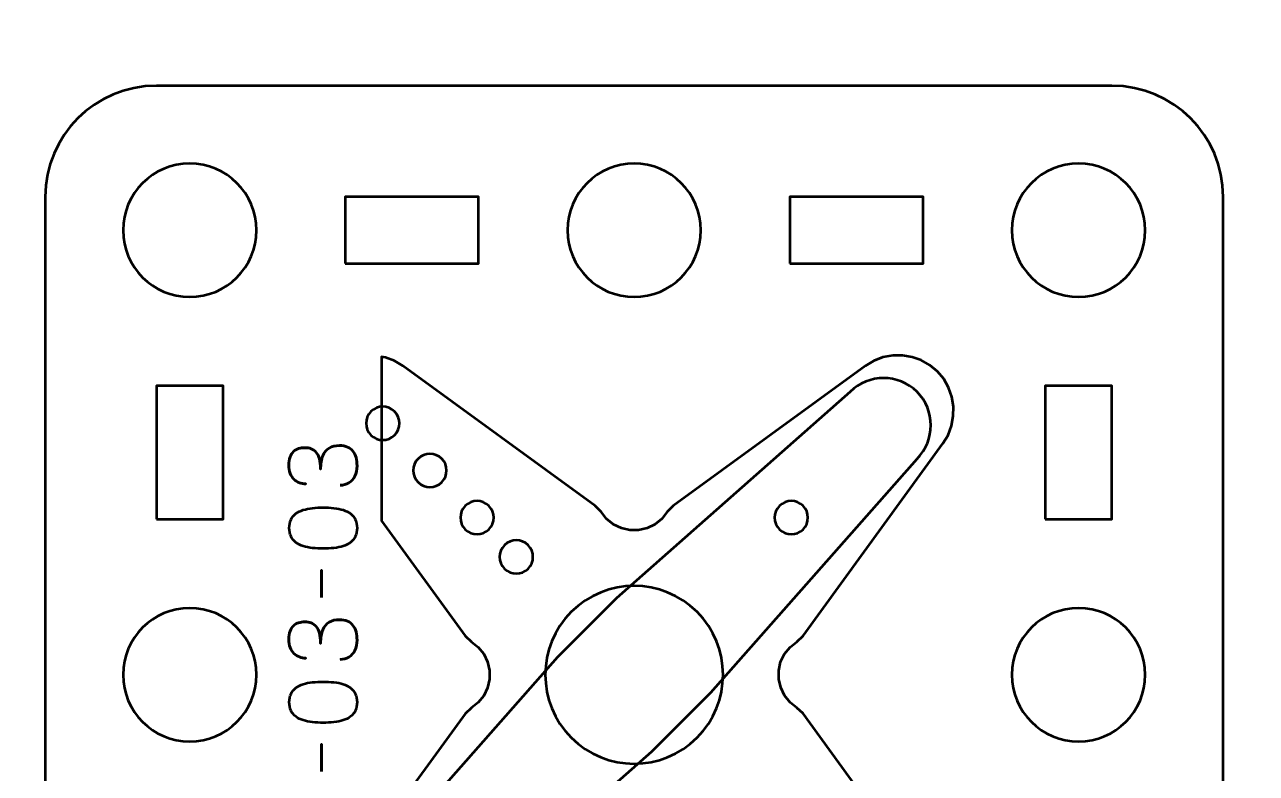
# Model space of a CAD drawing. Header units: centimetres. Extents: x -21 to 0, y -29.7 to 0.
# Drawn here: x -17.24 to -11.7, y -9.29 to -5.93 of the extents above; entities that cross this region are included whole.
import ezdxf

# ---------------------------------------------------------------- set-up
doc = ezdxf.new("R2010")
doc.units = ezdxf.units.CM
doc.header["$MEASUREMENT"] = 0
doc.layers.add('Layer 1', color=7, linetype='Continuous')

msp = doc.modelspace()

# ---------------------------------------------------------------- linework, layer by layer
at = {"layer": 'Layer 1', "color": 22, "lineweight": 53}
msp.add_open_spline([(-21.00001, -29.19995), (-21.00001, -29.19995), (-21.00001, -0.49992), (-21.00001, -0.49992), (-21.00001, -0.49992), (-21.00001, -0.22295), (-20.77692, 0.00004), (-20.49992, 0.00004), (-20.49992, 0.00004), (-20.49992, 0.00004), (-0.50006, 0.00004), (-0.50006, 0.00004), (-0.50006, 0.00004), (-0.22292, 0.00004), (0.00004, -0.22295), (0.00004, -0.49992), (0.00004, -0.49992), (0.00004, -0.49992), (0.00004, -29.19995), (0.00004, -29.19995), (0.00004, -29.19995), (0.00004, -29.47695), (-0.22292, -29.70004), (-0.50006, -29.70004), (-0.50006, -29.70004), (-0.50006, -29.70004), (-20.49992, -29.70004), (-20.49992, -29.70004), (-20.49992, -29.70004), (-20.77692, -29.70004), (-21.00001, -29.47695), (-21.00001, -29.19995)], degree=3, knots=[0, 0, 0, 0, 0.125, 0.125, 0.125, 0.125, 0.25, 0.25, 0.25, 0.25, 0.375, 0.375, 0.375, 0.375, 0.5, 0.5, 0.5, 0.5, 0.625, 0.625, 0.625, 0.625, 0.75, 0.75, 0.75, 0.75, 0.875, 0.875, 0.875, 0.875, 1, 1, 1, 1], dxfattribs=at)
at = {"layer": 'Layer 1', "color": 2, "lineweight": 53}
msp.add_open_spline([(-17.15001, -10.99994), (-17.15001, -10.99994), (-17.15001, -6.70007), (-17.15001, -6.70007), (-17.15001, -6.70007), (-17.15001, -6.42293), (-16.92692, -6.19997), (-16.64992, -6.19997), (-16.64992, -6.19997), (-16.64992, -6.19997), (-12.35005, -6.19997), (-12.35005, -6.19997), (-12.35005, -6.19997), (-12.07291, -6.19997), (-11.84995, -6.42293), (-11.84995, -6.70007), (-11.84995, -6.70007), (-11.84995, -6.70007), (-11.84995, -10.99994), (-11.84995, -10.99994), (-11.84995, -10.99994), (-11.84995, -11.27694), (-12.07291, -11.50003), (-12.35005, -11.50003), (-12.35005, -11.50003), (-12.35005, -11.50003), (-16.64992, -11.50003), (-16.64992, -11.50003), (-16.64992, -11.50003), (-16.92692, -11.50003), (-17.15001, -11.27694), (-17.15001, -10.99994)], degree=3, knots=[0, 0, 0, 0, 0.125, 0.125, 0.125, 0.125, 0.25, 0.25, 0.25, 0.25, 0.375, 0.375, 0.375, 0.375, 0.5, 0.5, 0.5, 0.5, 0.625, 0.625, 0.625, 0.625, 0.75, 0.75, 0.75, 0.75, 0.875, 0.875, 0.875, 0.875, 1, 1, 1, 1], dxfattribs=at)
at = {"layer": 'Layer 1', "lineweight": 53}
for points in [[(-16.49998, -6.55), (-16.33421, -6.55), (-16.19998, -6.68433), (-16.19998, -6.85), (-16.19998, -6.85), (-16.19998, -7.01563), (-16.33421, -7.15), (-16.49998, -7.15), (-16.49998, -7.15), (-16.66565, -7.15), (-16.79999, -7.01563), (-16.79999, -6.85), (-16.79999, -6.85), (-16.79999, -6.68433), (-16.66565, -6.55), (-16.49998, -6.55)], [(-14.49991, -6.55), (-14.33428, -6.55), (-14.19991, -6.68433), (-14.19991, -6.85), (-14.19991, -6.85), (-14.19991, -7.01563), (-14.33428, -7.15), (-14.49991, -7.15), (-14.49991, -7.15), (-14.66568, -7.15), (-14.79991, -7.01563), (-14.79991, -6.85), (-14.79991, -6.85), (-14.79991, -6.68433), (-14.66568, -6.55), (-14.49991, -6.55)], [(-12.49998, -6.55), (-12.33431, -6.55), (-12.19998, -6.68433), (-12.19998, -6.85), (-12.19998, -6.85), (-12.19998, -7.01563), (-12.33431, -7.15), (-12.49998, -7.15), (-12.49998, -7.15), (-12.66561, -7.15), (-12.79998, -7.01563), (-12.79998, -6.85), (-12.79998, -6.85), (-12.79998, -6.68433), (-12.66561, -6.55), (-12.49998, -6.55)], [(-15.79997, -7.00007), (-15.79997, -7.00007), (-15.79997, -6.70007), (-15.79997, -6.70007), (-15.79997, -6.70007), (-15.79997, -6.70007), (-15.19996, -6.70007), (-15.19996, -6.70007), (-15.19996, -6.70007), (-15.19996, -6.70007), (-15.19996, -7.00007), (-15.19996, -7.00007), (-15.19996, -7.00007), (-15.19996, -7.00007), (-15.79997, -7.00007), (-15.79997, -7.00007)], [(-13.8, -7.00007), (-13.8, -7.00007), (-13.8, -6.70007), (-13.8, -6.70007), (-13.8, -6.70007), (-13.8, -6.70007), (-13.2, -6.70007), (-13.2, -6.70007), (-13.2, -6.70007), (-13.2, -6.70007), (-13.2, -7.00007), (-13.2, -7.00007), (-13.2, -7.00007), (-13.2, -7.00007), (-13.8, -7.00007), (-13.8, -7.00007)], [(-16.64992, -8.15002), (-16.64992, -8.15002), (-16.64992, -7.55002), (-16.64992, -7.55002), (-16.64992, -7.55002), (-16.64992, -7.55002), (-16.34991, -7.55002), (-16.34991, -7.55002), (-16.34991, -7.55002), (-16.34991, -7.55002), (-16.34991, -8.15002), (-16.34991, -8.15002), (-16.34991, -8.15002), (-16.34991, -8.15002), (-16.64992, -8.15002), (-16.64992, -8.15002)], [(-12.65005, -8.15002), (-12.65005, -8.15002), (-12.65005, -7.55002), (-12.65005, -7.55002), (-12.65005, -7.55002), (-12.65005, -7.55002), (-12.35005, -7.55002), (-12.35005, -7.55002), (-12.35005, -7.55002), (-12.35005, -7.55002), (-12.35005, -8.15002), (-12.35005, -8.15002), (-12.35005, -8.15002), (-12.35005, -8.15002), (-12.65005, -8.15002), (-12.65005, -8.15002)], [(-16.49998, -8.54993), (-16.33421, -8.54993), (-16.19998, -8.6843), (-16.19998, -8.84993), (-16.19998, -8.84993), (-16.19998, -9.0157), (-16.33421, -9.14993), (-16.49998, -9.14993), (-16.49998, -9.14993), (-16.66565, -9.14993), (-16.79999, -9.0157), (-16.79999, -8.84993), (-16.79999, -8.84993), (-16.79999, -8.6843), (-16.66565, -8.54993), (-16.49998, -8.54993)], [(-12.49998, -8.54993), (-12.33431, -8.54993), (-12.19998, -8.6843), (-12.19998, -8.84993), (-12.19998, -8.84993), (-12.19998, -9.0157), (-12.33431, -9.14993), (-12.49998, -9.14993), (-12.49998, -9.14993), (-12.66561, -9.14993), (-12.79998, -9.0157), (-12.79998, -8.84993), (-12.79998, -8.84993), (-12.79998, -8.6843), (-12.66561, -8.54993), (-12.49998, -8.54993)]]:
    msp.add_open_spline(points, degree=3, knots=[0, 0, 0, 0, 0.25, 0.25, 0.25, 0.25, 0.5, 0.5, 0.5, 0.5, 0.75, 0.75, 0.75, 0.75, 1, 1, 1, 1], dxfattribs=at)
at = {"layer": 'Layer 1', "color": 30, "lineweight": 53}
for points, knots in [([(-15.63747, -9.54367), (-15.63747, -9.54367), (-15.26061, -9.02531), (-15.26061, -9.02531), (-15.26061, -9.02531), (-15.26061, -9.02531), (-15.2326, -8.99844), (-15.2326, -8.99844), (-15.2326, -8.99844), (-15.2326, -8.99844), (-15.20179, -8.97434), (-15.20179, -8.97434), (-15.20179, -8.97434), (-15.20179, -8.97434), (-15.17715, -8.9441), (-15.17715, -8.9441), (-15.17715, -8.9441), (-15.17715, -8.9441), (-15.15978, -8.90882), (-15.15978, -8.90882), (-15.15978, -8.90882), (-15.15978, -8.90882), (-15.15082, -8.8696), (-15.15082, -8.8696), (-15.15082, -8.8696), (-15.15082, -8.8696), (-15.15084, -8.83039), (-15.15084, -8.83039), (-15.15084, -8.83039), (-15.15084, -8.83039), (-15.15979, -8.79231), (-15.15979, -8.79231), (-15.15979, -8.79231), (-15.15979, -8.79231), (-15.1766, -8.75645), (-15.1766, -8.75645), (-15.1766, -8.75645), (-15.1766, -8.75645), (-15.2018, -8.72565), (-15.2018, -8.72565), (-15.2018, -8.72565), (-15.2018, -8.72565), (-15.2326, -8.70158), (-15.2326, -8.70158), (-15.2326, -8.70158), (-15.2326, -8.70158), (-15.26117, -8.67525), (-15.26117, -8.67525), (-15.26117, -8.67525), (-15.26117, -8.67525), (-15.63747, -8.15674), (-15.63747, -8.15674), (-15.63747, -8.15674), (-15.63747, -8.15674), (-15.63747, -7.41897), (-15.63747, -7.41897), (-15.63747, -7.41897), (-15.63747, -7.41897), (-15.61908, -7.42227), (-15.61908, -7.42227), (-15.61908, -7.42227), (-15.61908, -7.42227), (-15.5782, -7.43738), (-15.5782, -7.43738), (-15.5782, -7.43738), (-15.5782, -7.43738), (-15.54066, -7.46036), (-15.54066, -7.46036), (-15.54066, -7.46036), (-15.54066, -7.46036), (-14.67529, -8.08937), (-14.67529, -8.08937), (-14.67529, -8.08937), (-14.67529, -8.08937), (-14.64839, -8.11737), (-14.64839, -8.11737), (-14.64839, -8.11737), (-14.64839, -8.11737), (-14.62432, -8.14817), (-14.62432, -8.14817), (-14.62432, -8.14817), (-14.62432, -8.14817), (-14.59352, -8.17337), (-14.59352, -8.17337), (-14.59352, -8.17337), (-14.59352, -8.17337), (-14.55766, -8.19018), (-14.55766, -8.19018), (-14.55766, -8.19018), (-14.55766, -8.19018), (-14.51959, -8.19914), (-14.51959, -8.19914), (-14.51959, -8.19914), (-14.51959, -8.19914), (-14.48036, -8.19915), (-14.48036, -8.19915), (-14.48036, -8.19915), (-14.48036, -8.19915), (-14.44171, -8.19075), (-14.44171, -8.19075), (-14.44171, -8.19075), (-14.44171, -8.19075), (-14.40642, -8.17338), (-14.40642, -8.17338), (-14.40642, -8.17338), (-14.40642, -8.17338), (-14.37563, -8.14818), (-14.37563, -8.14818), (-14.37563, -8.14818), (-14.37563, -8.14818), (-14.35154, -8.11737), (-14.35154, -8.11737), (-14.35154, -8.11737), (-14.35154, -8.11737), (-14.32466, -8.08937), (-14.32466, -8.08937), (-14.32466, -8.08937), (-14.32466, -8.08937), (-13.45928, -7.46036), (-13.45928, -7.46036), (-13.45928, -7.46036), (-13.45928, -7.46036), (-13.42176, -7.4374), (-13.42176, -7.4374), (-13.42176, -7.4374), (-13.42176, -7.4374), (-13.38032, -7.4217), (-13.38032, -7.4217), (-13.38032, -7.4217), (-13.38032, -7.4217), (-13.33662, -7.41388), (-13.33662, -7.41388), (-13.33662, -7.41388), (-13.33662, -7.41388), (-13.29238, -7.41331), (-13.29238, -7.41331), (-13.29238, -7.41331), (-13.29238, -7.41331), (-13.24924, -7.42059), (-13.24924, -7.42059), (-13.24924, -7.42059), (-13.24924, -7.42059), (-13.20779, -7.43516), (-13.20779, -7.43516), (-13.20779, -7.43516), (-13.20779, -7.43516), (-13.16915, -7.457), (-13.16915, -7.457), (-13.16915, -7.457), (-13.16915, -7.457), (-13.13555, -7.485), (-13.13555, -7.485), (-13.13555, -7.485), (-13.13555, -7.485), (-13.10698, -7.51917), (-13.10698, -7.51917), (-13.10698, -7.51917), (-13.10698, -7.51917), (-13.08512, -7.55783), (-13.08512, -7.55783), (-13.08512, -7.55783), (-13.08512, -7.55783), (-13.07056, -7.59927), (-13.07056, -7.59927), (-13.07056, -7.59927), (-13.07056, -7.59927), (-13.06329, -7.64241), (-13.06329, -7.64241), (-13.06329, -7.64241), (-13.06329, -7.64241), (-13.06385, -7.68665), (-13.06385, -7.68665), (-13.06385, -7.68665), (-13.06385, -7.68665), (-13.07168, -7.73034), (-13.07168, -7.73034), (-13.07168, -7.73034), (-13.07168, -7.73034), (-13.08736, -7.77179), (-13.08736, -7.77179), (-13.08736, -7.77179), (-13.08736, -7.77179), (-13.11033, -7.80931), (-13.11033, -7.80931), (-13.11033, -7.80931), (-13.11033, -7.80931), (-13.73934, -8.67469), (-13.73934, -8.67469), (-13.73934, -8.67469), (-13.73934, -8.67469), (-13.76734, -8.70157), (-13.76734, -8.70157), (-13.76734, -8.70157), (-13.76734, -8.70157), (-13.79816, -8.72566), (-13.79816, -8.72566), (-13.79816, -8.72566), (-13.79816, -8.72566), (-13.82334, -8.75646), (-13.82334, -8.75646), (-13.82334, -8.75646), (-13.82334, -8.75646), (-13.84072, -8.79175), (-13.84072, -8.79175), (-13.84072, -8.79175), (-13.84072, -8.79175), (-13.84912, -8.8304), (-13.84912, -8.8304), (-13.84912, -8.8304), (-13.84912, -8.8304), (-13.84912, -8.86962), (-13.84912, -8.86962), (-13.84912, -8.86962), (-13.84912, -8.86962), (-13.84014, -8.90769), (-13.84014, -8.90769), (-13.84014, -8.90769), (-13.84014, -8.90769), (-13.82335, -8.94354), (-13.82335, -8.94354), (-13.82335, -8.94354), (-13.82335, -8.94354), (-13.79814, -8.97434), (-13.79814, -8.97434), (-13.79814, -8.97434), (-13.79814, -8.97434), (-13.76734, -8.99843), (-13.76734, -8.99843), (-13.76734, -8.99843), (-13.76734, -8.99843), (-13.7399, -9.02475), (-13.7399, -9.02475), (-13.7399, -9.02475), (-13.7399, -9.02475), (-13.11034, -9.89068), (-13.11034, -9.89068), (-13.11034, -9.89068), (-13.11034, -9.89068), (-13.08737, -9.92822), (-13.08737, -9.92822), (-13.08737, -9.92822), (-13.08737, -9.92822), (-13.07225, -9.96911), (-13.07225, -9.96911), (-13.07225, -9.96911), (-13.07225, -9.96911), (-13.06441, -10.01279), (-13.06441, -10.01279), (-13.06441, -10.01279), (-13.06441, -10.01279), (-13.06384, -10.05704), (-13.06384, -10.05704), (-13.06384, -10.05704), (-13.06384, -10.05704), (-13.07112, -10.10017), (-13.07112, -10.10017), (-13.07112, -10.10017), (-13.07112, -10.10017), (-13.0857, -10.14162), (-13.0857, -10.14162), (-13.0857, -10.14162), (-13.0857, -10.14162), (-13.10753, -10.18027), (-13.10753, -10.18027), (-13.10753, -10.18027), (-13.10753, -10.18027), (-13.13609, -10.21444), (-13.13609, -10.21444), (-13.13609, -10.21444), (-13.13609, -10.21444), (-13.16971, -10.24244), (-13.16971, -10.24244), (-13.16971, -10.24244), (-13.16971, -10.24244), (-13.20836, -10.26428), (-13.20836, -10.26428), (-13.20836, -10.26428), (-13.20836, -10.26428), (-13.2498, -10.27885), (-13.2498, -10.27885), (-13.2498, -10.27885), (-13.2498, -10.27885), (-13.29349, -10.28669), (-13.29349, -10.28669), (-13.29349, -10.28669), (-13.29349, -10.28669), (-13.33774, -10.28612), (-13.33774, -10.28612), (-13.33774, -10.28612), (-13.33774, -10.28612), (-13.38086, -10.27773), (-13.38086, -10.27773), (-13.38086, -10.27773), (-13.38086, -10.27773), (-13.42176, -10.2626), (-13.42176, -10.2626), (-13.42176, -10.2626), (-13.42176, -10.2626), (-13.45929, -10.23963), (-13.45929, -10.23963), (-13.45929, -10.23963), (-13.45929, -10.23963), (-14.32578, -9.61063), (-14.32578, -9.61063), (-14.32578, -9.61063), (-14.32578, -9.61063), (-14.35154, -9.58263), (-14.35154, -9.58263), (-14.35154, -9.58263), (-14.35154, -9.58263), (-14.37562, -9.55182), (-14.37562, -9.55182), (-14.37562, -9.55182), (-14.37562, -9.55182), (-14.40643, -9.52662), (-14.40643, -9.52662), (-14.40643, -9.52662), (-14.40643, -9.52662), (-14.44227, -9.50982), (-14.44227, -9.50982), (-14.44227, -9.50982), (-14.44227, -9.50982), (-14.48036, -9.50086), (-14.48036, -9.50086), (-14.48036, -9.50086), (-14.48036, -9.50086), (-14.51957, -9.50085), (-14.51957, -9.50085), (-14.51957, -9.50085), (-14.51957, -9.50085), (-14.55878, -9.50982), (-14.55878, -9.50982), (-14.55878, -9.50982), (-14.55878, -9.50982), (-14.59407, -9.52718), (-14.59407, -9.52718), (-14.59407, -9.52718), (-14.59407, -9.52718), (-14.62432, -9.55182), (-14.62432, -9.55182), (-14.62432, -9.55182), (-14.62432, -9.55182), (-14.6484, -9.58263), (-14.6484, -9.58263), (-14.6484, -9.58263), (-14.6484, -9.58263), (-14.67529, -9.61063), (-14.67529, -9.61063), (-14.67529, -9.61063), (-14.67529, -9.61063), (-15.54123, -10.24021), (-15.54123, -10.24021), (-15.54123, -10.24021), (-15.54123, -10.24021), (-15.57875, -10.26317), (-15.57875, -10.26317), (-15.57875, -10.26317), (-15.57875, -10.26317), (-15.6202, -10.27886), (-15.6202, -10.27886), (-15.6202, -10.27886), (-15.6202, -10.27886), (-15.63747, -10.28195), (-15.63747, -10.28195), (-15.63747, -10.28195), (-15.63747, -10.28195), (-15.63747, -9.54367), (-15.63747, -9.54367)], [0, 0, 0, 0, 0.0108696, 0.0108696, 0.0108696, 0.0108696, 0.0217391, 0.0217391, 0.0217391, 0.0217391, 0.0326087, 0.0326087, 0.0326087, 0.0326087, 0.0434783, 0.0434783, 0.0434783, 0.0434783, 0.0543478, 0.0543478, 0.0543478, 0.0543478, 0.0652174, 0.0652174, 0.0652174, 0.0652174, 0.076087, 0.076087, 0.076087, 0.076087, 0.0869565, 0.0869565, 0.0869565, 0.0869565, 0.0978261, 0.0978261, 0.0978261, 0.0978261, 0.1086957, 0.1086957, 0.1086957, 0.1086957, 0.1195652, 0.1195652, 0.1195652, 0.1195652, 0.1304348, 0.1304348, 0.1304348, 0.1304348, 0.1413043, 0.1413043, 0.1413043, 0.1413043, 0.1521739, 0.1521739, 0.1521739, 0.1521739, 0.1630435, 0.1630435, 0.1630435, 0.1630435, 0.173913, 0.173913, 0.173913, 0.173913, 0.1847826, 0.1847826, 0.1847826, 0.1847826, 0.1956522, 0.1956522, 0.1956522, 0.1956522, 0.2065217, 0.2065217, 0.2065217, 0.2065217, 0.2173913, 0.2173913, 0.2173913, 0.2173913, 0.2282609, 0.2282609, 0.2282609, 0.2282609, 0.2391304, 0.2391304, 0.2391304, 0.2391304, 0.25, 0.25, 0.25, 0.25, 0.2608696, 0.2608696, 0.2608696, 0.2608696, 0.2717391, 0.2717391, 0.2717391, 0.2717391, 0.2826087, 0.2826087, 0.2826087, 0.2826087, 0.2934783, 0.2934783, 0.2934783, 0.2934783, 0.3043478, 0.3043478, 0.3043478, 0.3043478, 0.3152174, 0.3152174, 0.3152174, 0.3152174, 0.326087, 0.326087, 0.326087, 0.326087, 0.3369565, 0.3369565, 0.3369565, 0.3369565, 0.3478261, 0.3478261, 0.3478261, 0.3478261, 0.3586957, 0.3586957, 0.3586957, 0.3586957, 0.3695652, 0.3695652, 0.3695652, 0.3695652, 0.3804348, 0.3804348, 0.3804348, 0.3804348, 0.3913043, 0.3913043, 0.3913043, 0.3913043, 0.4021739, 0.4021739, 0.4021739, 0.4021739, 0.4130435, 0.4130435, 0.4130435, 0.4130435, 0.423913, 0.423913, 0.423913, 0.423913, 0.4347826, 0.4347826, 0.4347826, 0.4347826, 0.4456522, 0.4456522, 0.4456522, 0.4456522, 0.4565217, 0.4565217, 0.4565217, 0.4565217, 0.4673913, 0.4673913, 0.4673913, 0.4673913, 0.4782609, 0.4782609, 0.4782609, 0.4782609, 0.4891304, 0.4891304, 0.4891304, 0.4891304, 0.5, 0.5, 0.5, 0.5, 0.5108696, 0.5108696, 0.5108696, 0.5108696, 0.5217391, 0.5217391, 0.5217391, 0.5217391, 0.5326087, 0.5326087, 0.5326087, 0.5326087, 0.5434783, 0.5434783, 0.5434783, 0.5434783, 0.5543478, 0.5543478, 0.5543478, 0.5543478, 0.5652174, 0.5652174, 0.5652174, 0.5652174, 0.576087, 0.576087, 0.576087, 0.576087, 0.5869565, 0.5869565, 0.5869565, 0.5869565, 0.5978261, 0.5978261, 0.5978261, 0.5978261, 0.6086957, 0.6086957, 0.6086957, 0.6086957, 0.6195652, 0.6195652, 0.6195652, 0.6195652, 0.6304348, 0.6304348, 0.6304348, 0.6304348, 0.6413043, 0.6413043, 0.6413043, 0.6413043, 0.6521739, 0.6521739, 0.6521739, 0.6521739, 0.6630435, 0.6630435, 0.6630435, 0.6630435, 0.673913, 0.673913, 0.673913, 0.673913, 0.6847826, 0.6847826, 0.6847826, 0.6847826, 0.6956522, 0.6956522, 0.6956522, 0.6956522, 0.7065217, 0.7065217, 0.7065217, 0.7065217, 0.7173913, 0.7173913, 0.7173913, 0.7173913, 0.7282609, 0.7282609, 0.7282609, 0.7282609, 0.7391304, 0.7391304, 0.7391304, 0.7391304, 0.75, 0.75, 0.75, 0.75, 0.7608696, 0.7608696, 0.7608696, 0.7608696, 0.7717391, 0.7717391, 0.7717391, 0.7717391, 0.7826087, 0.7826087, 0.7826087, 0.7826087, 0.7934783, 0.7934783, 0.7934783, 0.7934783, 0.8043478, 0.8043478, 0.8043478, 0.8043478, 0.8152174, 0.8152174, 0.8152174, 0.8152174, 0.826087, 0.826087, 0.826087, 0.826087, 0.8369565, 0.8369565, 0.8369565, 0.8369565, 0.8478261, 0.8478261, 0.8478261, 0.8478261, 0.8586957, 0.8586957, 0.8586957, 0.8586957, 0.8695652, 0.8695652, 0.8695652, 0.8695652, 0.8804348, 0.8804348, 0.8804348, 0.8804348, 0.8913043, 0.8913043, 0.8913043, 0.8913043, 0.9021739, 0.9021739, 0.9021739, 0.9021739, 0.9130435, 0.9130435, 0.9130435, 0.9130435, 0.923913, 0.923913, 0.923913, 0.923913, 0.9347826, 0.9347826, 0.9347826, 0.9347826, 0.9456522, 0.9456522, 0.9456522, 0.9456522, 0.9565217, 0.9565217, 0.9565217, 0.9565217, 0.9673913, 0.9673913, 0.9673913, 0.9673913, 0.9782609, 0.9782609, 0.9782609, 0.9782609, 0.9891304, 0.9891304, 0.9891304, 0.9891304, 1, 1, 1, 1]), ([(-14.15527, -8.92955), (-14.15527, -8.92955), (-14.42043, -9.19471), (-14.42043, -9.19471), (-14.42043, -9.19471), (-14.42043, -9.19471), (-15.47225, -10.12279), (-15.47225, -10.12279), (-15.47225, -10.12279), (-15.51742, -10.16796), (-15.57816, -10.18847), (-15.63747, -10.18433), (-15.63747, -10.18433), (-15.63747, -10.18433), (-15.63747, -9.66893), (-15.63747, -9.66893), (-15.63747, -9.66893), (-15.63747, -9.66893), (-14.84469, -8.77045), (-14.84469, -8.77045), (-14.84469, -8.77045), (-14.84469, -8.77045), (-14.57953, -8.50529), (-14.57953, -8.50529), (-14.57953, -8.50529), (-14.57953, -8.50529), (-13.52771, -7.57721), (-13.52771, -7.57721), (-13.52771, -7.57721), (-13.44495, -7.49445), (-13.30995, -7.49445), (-13.22719, -7.57721), (-13.22719, -7.57721), (-13.14443, -7.65997), (-13.14443, -7.79497), (-13.22719, -7.87773), (-13.22719, -7.87773), (-13.22719, -7.87773), (-14.15527, -8.92955), (-14.15527, -8.92955)], [0, 0, 0, 0, 0.1, 0.1, 0.1, 0.1, 0.2, 0.2, 0.2, 0.2, 0.3, 0.3, 0.3, 0.3, 0.4, 0.4, 0.4, 0.4, 0.5, 0.5, 0.5, 0.5, 0.6, 0.6, 0.6, 0.6, 0.7, 0.7, 0.7, 0.7, 0.8, 0.8, 0.8, 0.8, 0.9, 0.9, 0.9, 0.9, 1, 1, 1, 1]), ([(-15.82378, -7.99724), (-15.80854, -7.99717), (-15.79528, -7.99364), (-15.78378, -7.98666), (-15.78378, -7.98666), (-15.77235, -7.97967), (-15.76339, -7.96972), (-15.75697, -7.95674), (-15.75697, -7.95674), (-15.75055, -7.94376), (-15.7473, -7.92817), (-15.74716, -7.91003), (-15.74716, -7.91003), (-15.74716, -7.89642), (-15.74857, -7.88407), (-15.75153, -7.87285), (-15.75153, -7.87285), (-15.7545, -7.8617), (-15.75908, -7.85211), (-15.76536, -7.84399), (-15.76536, -7.84399), (-15.77164, -7.83588), (-15.77976, -7.82967), (-15.78963, -7.82523), (-15.78963, -7.82523), (-15.79958, -7.82085), (-15.81151, -7.81867), (-15.82548, -7.8186), (-15.82548, -7.8186), (-15.8441, -7.81852), (-15.85984, -7.82233), (-15.87261, -7.82988), (-15.87261, -7.82988), (-15.88538, -7.83743), (-15.89497, -7.84915), (-15.90153, -7.86488), (-15.90153, -7.86488), (-15.9081, -7.88061), (-15.91141, -7.90079), (-15.91141, -7.92527), (-15.91141, -7.92527), (-15.91134, -7.907), (-15.91303, -7.89169), (-15.91649, -7.8792), (-15.91649, -7.8792), (-15.91995, -7.86678), (-15.92482, -7.85684), (-15.93117, -7.84936), (-15.93117, -7.84936), (-15.93745, -7.84188), (-15.94493, -7.83645), (-15.95353, -7.8332), (-15.95353, -7.8332), (-15.96207, -7.82988), (-15.97145, -7.82826), (-15.98168, -7.82833), (-15.98168, -7.82833), (-15.99192, -7.82826), (-16.00137, -7.82967), (-16.01012, -7.83249), (-16.01012, -7.83249), (-16.01887, -7.83525), (-16.02656, -7.83976), (-16.03312, -7.8459), (-16.03312, -7.8459), (-16.03968, -7.85204), (-16.04483, -7.86015), (-16.0485, -7.8701), (-16.0485, -7.8701), (-16.05217, -7.88012), (-16.054, -7.89233), (-16.05407, -7.90665), (-16.05407, -7.90665), (-16.054, -7.9209), (-16.05189, -7.93339), (-16.04779, -7.94397), (-16.04779, -7.94397), (-16.0437, -7.95463), (-16.03813, -7.96337), (-16.031, -7.97043), (-16.031, -7.97043), (-16.02388, -7.97741), (-16.01576, -7.98264), (-16.00659, -7.98609), (-16.00659, -7.98609), (-15.99742, -7.98962), (-15.98768, -7.99131), (-15.97745, -7.99131), (-15.97745, -7.99131), (-15.98768, -7.99131), (-15.99742, -7.98962), (-16.00659, -7.98609), (-16.00659, -7.98609), (-16.01576, -7.98264), (-16.02388, -7.97741), (-16.031, -7.97043), (-16.031, -7.97043), (-16.03813, -7.96337), (-16.0437, -7.95463), (-16.04779, -7.94397), (-16.04779, -7.94397), (-16.05189, -7.93339), (-16.054, -7.9209), (-16.05407, -7.90665), (-16.05407, -7.90665), (-16.054, -7.89233), (-16.05217, -7.88012), (-16.0485, -7.8701), (-16.0485, -7.8701), (-16.04483, -7.86015), (-16.03968, -7.85204), (-16.03312, -7.8459), (-16.03312, -7.8459), (-16.02656, -7.83976), (-16.01887, -7.83525), (-16.01012, -7.83249), (-16.01012, -7.83249), (-16.00137, -7.82967), (-15.99192, -7.82826), (-15.98168, -7.82833), (-15.98168, -7.82833), (-15.97145, -7.82826), (-15.96207, -7.82988), (-15.95353, -7.8332), (-15.95353, -7.8332), (-15.94493, -7.83645), (-15.93745, -7.84188), (-15.93117, -7.84936), (-15.93117, -7.84936), (-15.92482, -7.85684), (-15.91995, -7.86678), (-15.91649, -7.8792), (-15.91649, -7.8792), (-15.91303, -7.89169), (-15.91134, -7.907), (-15.91141, -7.92527), (-15.91141, -7.92527), (-15.91141, -7.90079), (-15.9081, -7.88061), (-15.90153, -7.86488), (-15.90153, -7.86488), (-15.89497, -7.84915), (-15.88538, -7.83743), (-15.87261, -7.82988), (-15.87261, -7.82988), (-15.85984, -7.82233), (-15.8441, -7.81852), (-15.82548, -7.8186), (-15.82548, -7.8186), (-15.81151, -7.81867), (-15.79958, -7.82085), (-15.78963, -7.82523), (-15.78963, -7.82523), (-15.77976, -7.82967), (-15.77164, -7.83588), (-15.76536, -7.84399), (-15.76536, -7.84399), (-15.75908, -7.85211), (-15.7545, -7.8617), (-15.75153, -7.87285), (-15.75153, -7.87285), (-15.74857, -7.88407), (-15.74716, -7.89642), (-15.74716, -7.91003), (-15.74716, -7.91003), (-15.7473, -7.92817), (-15.75055, -7.94376), (-15.75697, -7.95674), (-15.75697, -7.95674), (-15.76339, -7.96972), (-15.77235, -7.97967), (-15.78378, -7.98666), (-15.78378, -7.98666), (-15.79528, -7.99364), (-15.80854, -7.99717), (-15.82378, -7.99724)], [0, 0, 0, 0, 0.0227273, 0.0227273, 0.0227273, 0.0227273, 0.0454545, 0.0454545, 0.0454545, 0.0454545, 0.0681818, 0.0681818, 0.0681818, 0.0681818, 0.0909091, 0.0909091, 0.0909091, 0.0909091, 0.1136364, 0.1136364, 0.1136364, 0.1136364, 0.1363636, 0.1363636, 0.1363636, 0.1363636, 0.1590909, 0.1590909, 0.1590909, 0.1590909, 0.1818182, 0.1818182, 0.1818182, 0.1818182, 0.2045455, 0.2045455, 0.2045455, 0.2045455, 0.2272727, 0.2272727, 0.2272727, 0.2272727, 0.25, 0.25, 0.25, 0.25, 0.2727273, 0.2727273, 0.2727273, 0.2727273, 0.2954545, 0.2954545, 0.2954545, 0.2954545, 0.3181818, 0.3181818, 0.3181818, 0.3181818, 0.3409091, 0.3409091, 0.3409091, 0.3409091, 0.3636364, 0.3636364, 0.3636364, 0.3636364, 0.3863636, 0.3863636, 0.3863636, 0.3863636, 0.4090909, 0.4090909, 0.4090909, 0.4090909, 0.4318182, 0.4318182, 0.4318182, 0.4318182, 0.4545455, 0.4545455, 0.4545455, 0.4545455, 0.4772727, 0.4772727, 0.4772727, 0.4772727, 0.5, 0.5, 0.5, 0.5, 0.5227273, 0.5227273, 0.5227273, 0.5227273, 0.5454545, 0.5454545, 0.5454545, 0.5454545, 0.5681818, 0.5681818, 0.5681818, 0.5681818, 0.5909091, 0.5909091, 0.5909091, 0.5909091, 0.6136364, 0.6136364, 0.6136364, 0.6136364, 0.6363636, 0.6363636, 0.6363636, 0.6363636, 0.6590909, 0.6590909, 0.6590909, 0.6590909, 0.6818182, 0.6818182, 0.6818182, 0.6818182, 0.7045455, 0.7045455, 0.7045455, 0.7045455, 0.7272727, 0.7272727, 0.7272727, 0.7272727, 0.75, 0.75, 0.75, 0.75, 0.7727273, 0.7727273, 0.7727273, 0.7727273, 0.7954545, 0.7954545, 0.7954545, 0.7954545, 0.8181818, 0.8181818, 0.8181818, 0.8181818, 0.8409091, 0.8409091, 0.8409091, 0.8409091, 0.8636364, 0.8636364, 0.8636364, 0.8636364, 0.8863636, 0.8863636, 0.8863636, 0.8863636, 0.9090909, 0.9090909, 0.9090909, 0.9090909, 0.9318182, 0.9318182, 0.9318182, 0.9318182, 0.9545455, 0.9545455, 0.9545455, 0.9545455, 0.9772727, 0.9772727, 0.9772727, 0.9772727, 1, 1, 1, 1]), ([(-15.74716, -8.18985), (-15.74723, -8.17504), (-15.74984, -8.16227), (-15.75492, -8.15161), (-15.75492, -8.15161), (-15.76, -8.14103), (-15.76727, -8.13221), (-15.77651, -8.12516), (-15.77651, -8.12516), (-15.78582, -8.11817), (-15.79683, -8.11267), (-15.80953, -8.10858), (-15.80953, -8.10858), (-15.82223, -8.10455), (-15.83613, -8.10166), (-15.85137, -8.10004), (-15.85137, -8.10004), (-15.86661, -8.09834), (-15.88263, -8.0975), (-15.89956, -8.09757), (-15.89956, -8.09757), (-15.91642, -8.0975), (-15.93244, -8.09834), (-15.94761, -8.10004), (-15.94761, -8.10004), (-15.96278, -8.10166), (-15.97675, -8.10455), (-15.98945, -8.10858), (-15.98945, -8.10858), (-16.00208, -8.11267), (-16.01308, -8.11817), (-16.02247, -8.12516), (-16.02247, -8.12516), (-16.03178, -8.13221), (-16.03905, -8.14103), (-16.04413, -8.15161), (-16.04413, -8.15161), (-16.04928, -8.16227), (-16.05189, -8.17504), (-16.05196, -8.18985), (-16.05196, -8.18985), (-16.05189, -8.20467), (-16.04928, -8.21744), (-16.04413, -8.2281), (-16.04413, -8.2281), (-16.03905, -8.23868), (-16.03178, -8.2475), (-16.02247, -8.25455), (-16.02247, -8.25455), (-16.01308, -8.26154), (-16.00208, -8.26704), (-15.98945, -8.27113), (-15.98945, -8.27113), (-15.97675, -8.27516), (-15.96278, -8.27805), (-15.94761, -8.27967), (-15.94761, -8.27967), (-15.93244, -8.28136), (-15.91642, -8.28221), (-15.89956, -8.28214), (-15.89956, -8.28214), (-15.88263, -8.28221), (-15.86661, -8.28136), (-15.85137, -8.27967), (-15.85137, -8.27967), (-15.83613, -8.27805), (-15.82223, -8.27516), (-15.80953, -8.27113), (-15.80953, -8.27113), (-15.79683, -8.26704), (-15.78582, -8.26154), (-15.77651, -8.25455), (-15.77651, -8.25455), (-15.76727, -8.2475), (-15.76, -8.23868), (-15.75492, -8.2281), (-15.75492, -8.2281), (-15.74984, -8.21744), (-15.74723, -8.20467), (-15.74716, -8.18985)], [0, 0, 0, 0, 0.05, 0.05, 0.05, 0.05, 0.1, 0.1, 0.1, 0.1, 0.15, 0.15, 0.15, 0.15, 0.2, 0.2, 0.2, 0.2, 0.25, 0.25, 0.25, 0.25, 0.3, 0.3, 0.3, 0.3, 0.35, 0.35, 0.35, 0.35, 0.4, 0.4, 0.4, 0.4, 0.45, 0.45, 0.45, 0.45, 0.5, 0.5, 0.5, 0.5, 0.55, 0.55, 0.55, 0.55, 0.6, 0.6, 0.6, 0.6, 0.65, 0.65, 0.65, 0.65, 0.7, 0.7, 0.7, 0.7, 0.75, 0.75, 0.75, 0.75, 0.8, 0.8, 0.8, 0.8, 0.85, 0.85, 0.85, 0.85, 0.9, 0.9, 0.9, 0.9, 0.95, 0.95, 0.95, 0.95, 1, 1, 1, 1]), ([(-15.74716, -8.18985), (-15.74723, -8.17504), (-15.74984, -8.16227), (-15.75492, -8.15161), (-15.75492, -8.15161), (-15.76, -8.14103), (-15.76727, -8.13221), (-15.77651, -8.12516), (-15.77651, -8.12516), (-15.78582, -8.11817), (-15.79683, -8.11267), (-15.80953, -8.10858), (-15.80953, -8.10858), (-15.82223, -8.10455), (-15.83613, -8.10166), (-15.85137, -8.10004), (-15.85137, -8.10004), (-15.86661, -8.09834), (-15.88263, -8.0975), (-15.89956, -8.09757), (-15.89956, -8.09757), (-15.91642, -8.0975), (-15.93244, -8.09834), (-15.94761, -8.10004), (-15.94761, -8.10004), (-15.96278, -8.10166), (-15.97675, -8.10455), (-15.98945, -8.10858), (-15.98945, -8.10858), (-16.00208, -8.11267), (-16.01308, -8.11817), (-16.02247, -8.12516), (-16.02247, -8.12516), (-16.03178, -8.13221), (-16.03905, -8.14103), (-16.04413, -8.15161), (-16.04413, -8.15161), (-16.04928, -8.16227), (-16.05189, -8.17504), (-16.05196, -8.18985), (-16.05196, -8.18985), (-16.05189, -8.20467), (-16.04928, -8.21744), (-16.04413, -8.2281), (-16.04413, -8.2281), (-16.03905, -8.23868), (-16.03178, -8.2475), (-16.02247, -8.25455), (-16.02247, -8.25455), (-16.01308, -8.26154), (-16.00208, -8.26704), (-15.98945, -8.27113), (-15.98945, -8.27113), (-15.97675, -8.27516), (-15.96278, -8.27805), (-15.94761, -8.27967), (-15.94761, -8.27967), (-15.93244, -8.28136), (-15.91642, -8.28221), (-15.89956, -8.28214), (-15.89956, -8.28214), (-15.88263, -8.28221), (-15.86661, -8.28136), (-15.85137, -8.27967), (-15.85137, -8.27967), (-15.83613, -8.27805), (-15.82223, -8.27516), (-15.80953, -8.27113), (-15.80953, -8.27113), (-15.79683, -8.26704), (-15.78582, -8.26154), (-15.77651, -8.25455), (-15.77651, -8.25455), (-15.76727, -8.2475), (-15.76, -8.23868), (-15.75492, -8.2281), (-15.75492, -8.2281), (-15.74984, -8.21744), (-15.74723, -8.20467), (-15.74716, -8.18985)], [0, 0, 0, 0, 0.05, 0.05, 0.05, 0.05, 0.1, 0.1, 0.1, 0.1, 0.15, 0.15, 0.15, 0.15, 0.2, 0.2, 0.2, 0.2, 0.25, 0.25, 0.25, 0.25, 0.3, 0.3, 0.3, 0.3, 0.35, 0.35, 0.35, 0.35, 0.4, 0.4, 0.4, 0.4, 0.45, 0.45, 0.45, 0.45, 0.5, 0.5, 0.5, 0.5, 0.55, 0.55, 0.55, 0.55, 0.6, 0.6, 0.6, 0.6, 0.65, 0.65, 0.65, 0.65, 0.7, 0.7, 0.7, 0.7, 0.75, 0.75, 0.75, 0.75, 0.8, 0.8, 0.8, 0.8, 0.85, 0.85, 0.85, 0.85, 0.9, 0.9, 0.9, 0.9, 0.95, 0.95, 0.95, 0.95, 1, 1, 1, 1]), ([(-15.90676, -8.50227), (-15.90676, -8.50227), (-15.90676, -8.37908), (-15.90676, -8.37908), (-15.90676, -8.37908), (-15.90676, -8.37908), (-15.90676, -8.50227), (-15.90676, -8.50227)], [0, 0, 0, 0, 0.5, 0.5, 0.5, 0.5, 1, 1, 1, 1]), ([(-15.82378, -8.78082), (-15.80854, -8.78075), (-15.79528, -8.77722), (-15.78378, -8.77024), (-15.78378, -8.77024), (-15.77235, -8.76325), (-15.76339, -8.7533), (-15.75697, -8.74032), (-15.75697, -8.74032), (-15.75055, -8.72734), (-15.7473, -8.71175), (-15.74716, -8.69361), (-15.74716, -8.69361), (-15.74716, -8.68), (-15.74857, -8.66765), (-15.75153, -8.65643), (-15.75153, -8.65643), (-15.7545, -8.64528), (-15.75908, -8.63569), (-15.76536, -8.62757), (-15.76536, -8.62757), (-15.77164, -8.61946), (-15.77976, -8.61325), (-15.78963, -8.60881), (-15.78963, -8.60881), (-15.79958, -8.60443), (-15.81151, -8.60225), (-15.82548, -8.60218), (-15.82548, -8.60218), (-15.8441, -8.6021), (-15.85984, -8.60591), (-15.87261, -8.61346), (-15.87261, -8.61346), (-15.88538, -8.62101), (-15.89497, -8.63273), (-15.90153, -8.64846), (-15.90153, -8.64846), (-15.9081, -8.66419), (-15.91141, -8.68437), (-15.91141, -8.70885), (-15.91141, -8.70885), (-15.91134, -8.69058), (-15.91303, -8.67527), (-15.91649, -8.66278), (-15.91649, -8.66278), (-15.91995, -8.65036), (-15.92482, -8.64042), (-15.93117, -8.63294), (-15.93117, -8.63294), (-15.93745, -8.62546), (-15.94493, -8.62003), (-15.95353, -8.61678), (-15.95353, -8.61678), (-15.96207, -8.61346), (-15.97145, -8.61184), (-15.98168, -8.61191), (-15.98168, -8.61191), (-15.99192, -8.61184), (-16.00137, -8.61325), (-16.01012, -8.61607), (-16.01012, -8.61607), (-16.01887, -8.61883), (-16.02656, -8.62334), (-16.03312, -8.62948), (-16.03312, -8.62948), (-16.03968, -8.63562), (-16.04483, -8.64373), (-16.0485, -8.65368), (-16.0485, -8.65368), (-16.05217, -8.6637), (-16.054, -8.67591), (-16.05407, -8.69023), (-16.05407, -8.69023), (-16.054, -8.70448), (-16.05189, -8.71697), (-16.04779, -8.72755), (-16.04779, -8.72755), (-16.0437, -8.73821), (-16.03813, -8.74695), (-16.031, -8.75401), (-16.031, -8.75401), (-16.02388, -8.76099), (-16.01576, -8.76622), (-16.00659, -8.76967), (-16.00659, -8.76967), (-15.99742, -8.7732), (-15.98768, -8.77489), (-15.97745, -8.77489), (-15.97745, -8.77489), (-15.98768, -8.77489), (-15.99742, -8.7732), (-16.00659, -8.76967), (-16.00659, -8.76967), (-16.01576, -8.76622), (-16.02388, -8.76099), (-16.031, -8.75401), (-16.031, -8.75401), (-16.03813, -8.74695), (-16.0437, -8.73821), (-16.04779, -8.72755), (-16.04779, -8.72755), (-16.05189, -8.71697), (-16.054, -8.70448), (-16.05407, -8.69023), (-16.05407, -8.69023), (-16.054, -8.67591), (-16.05217, -8.6637), (-16.0485, -8.65368), (-16.0485, -8.65368), (-16.04483, -8.64373), (-16.03968, -8.63562), (-16.03312, -8.62948), (-16.03312, -8.62948), (-16.02656, -8.62334), (-16.01887, -8.61883), (-16.01012, -8.61607), (-16.01012, -8.61607), (-16.00137, -8.61325), (-15.99192, -8.61184), (-15.98168, -8.61191), (-15.98168, -8.61191), (-15.97145, -8.61184), (-15.96207, -8.61346), (-15.95353, -8.61678), (-15.95353, -8.61678), (-15.94493, -8.62003), (-15.93745, -8.62546), (-15.93117, -8.63294), (-15.93117, -8.63294), (-15.92482, -8.64042), (-15.91995, -8.65036), (-15.91649, -8.66278), (-15.91649, -8.66278), (-15.91303, -8.67527), (-15.91134, -8.69058), (-15.91141, -8.70885), (-15.91141, -8.70885), (-15.91141, -8.68437), (-15.9081, -8.66419), (-15.90153, -8.64846), (-15.90153, -8.64846), (-15.89497, -8.63273), (-15.88538, -8.62101), (-15.87261, -8.61346), (-15.87261, -8.61346), (-15.85984, -8.60591), (-15.8441, -8.6021), (-15.82548, -8.60218), (-15.82548, -8.60218), (-15.81151, -8.60225), (-15.79958, -8.60443), (-15.78963, -8.60881), (-15.78963, -8.60881), (-15.77976, -8.61325), (-15.77164, -8.61946), (-15.76536, -8.62757), (-15.76536, -8.62757), (-15.75908, -8.63569), (-15.7545, -8.64528), (-15.75153, -8.65643), (-15.75153, -8.65643), (-15.74857, -8.66765), (-15.74716, -8.68), (-15.74716, -8.69361), (-15.74716, -8.69361), (-15.7473, -8.71175), (-15.75055, -8.72734), (-15.75697, -8.74032), (-15.75697, -8.74032), (-15.76339, -8.7533), (-15.77235, -8.76325), (-15.78378, -8.77024), (-15.78378, -8.77024), (-15.79528, -8.77722), (-15.80854, -8.78075), (-15.82378, -8.78082)], [0, 0, 0, 0, 0.0227273, 0.0227273, 0.0227273, 0.0227273, 0.0454545, 0.0454545, 0.0454545, 0.0454545, 0.0681818, 0.0681818, 0.0681818, 0.0681818, 0.0909091, 0.0909091, 0.0909091, 0.0909091, 0.1136364, 0.1136364, 0.1136364, 0.1136364, 0.1363636, 0.1363636, 0.1363636, 0.1363636, 0.1590909, 0.1590909, 0.1590909, 0.1590909, 0.1818182, 0.1818182, 0.1818182, 0.1818182, 0.2045455, 0.2045455, 0.2045455, 0.2045455, 0.2272727, 0.2272727, 0.2272727, 0.2272727, 0.25, 0.25, 0.25, 0.25, 0.2727273, 0.2727273, 0.2727273, 0.2727273, 0.2954545, 0.2954545, 0.2954545, 0.2954545, 0.3181818, 0.3181818, 0.3181818, 0.3181818, 0.3409091, 0.3409091, 0.3409091, 0.3409091, 0.3636364, 0.3636364, 0.3636364, 0.3636364, 0.3863636, 0.3863636, 0.3863636, 0.3863636, 0.4090909, 0.4090909, 0.4090909, 0.4090909, 0.4318182, 0.4318182, 0.4318182, 0.4318182, 0.4545455, 0.4545455, 0.4545455, 0.4545455, 0.4772727, 0.4772727, 0.4772727, 0.4772727, 0.5, 0.5, 0.5, 0.5, 0.5227273, 0.5227273, 0.5227273, 0.5227273, 0.5454545, 0.5454545, 0.5454545, 0.5454545, 0.5681818, 0.5681818, 0.5681818, 0.5681818, 0.5909091, 0.5909091, 0.5909091, 0.5909091, 0.6136364, 0.6136364, 0.6136364, 0.6136364, 0.6363636, 0.6363636, 0.6363636, 0.6363636, 0.6590909, 0.6590909, 0.6590909, 0.6590909, 0.6818182, 0.6818182, 0.6818182, 0.6818182, 0.7045455, 0.7045455, 0.7045455, 0.7045455, 0.7272727, 0.7272727, 0.7272727, 0.7272727, 0.75, 0.75, 0.75, 0.75, 0.7727273, 0.7727273, 0.7727273, 0.7727273, 0.7954545, 0.7954545, 0.7954545, 0.7954545, 0.8181818, 0.8181818, 0.8181818, 0.8181818, 0.8409091, 0.8409091, 0.8409091, 0.8409091, 0.8636364, 0.8636364, 0.8636364, 0.8636364, 0.8863636, 0.8863636, 0.8863636, 0.8863636, 0.9090909, 0.9090909, 0.9090909, 0.9090909, 0.9318182, 0.9318182, 0.9318182, 0.9318182, 0.9545455, 0.9545455, 0.9545455, 0.9545455, 0.9772727, 0.9772727, 0.9772727, 0.9772727, 1, 1, 1, 1]), ([(-15.74716, -8.97343), (-15.74723, -8.95862), (-15.74984, -8.94585), (-15.75492, -8.93519), (-15.75492, -8.93519), (-15.76, -8.92461), (-15.76727, -8.91579), (-15.77651, -8.90874), (-15.77651, -8.90874), (-15.78582, -8.90175), (-15.79683, -8.89625), (-15.80953, -8.89216), (-15.80953, -8.89216), (-15.82223, -8.88813), (-15.83613, -8.88524), (-15.85137, -8.88362), (-15.85137, -8.88362), (-15.86661, -8.88192), (-15.88263, -8.88108), (-15.89956, -8.88115), (-15.89956, -8.88115), (-15.91642, -8.88108), (-15.93244, -8.88192), (-15.94761, -8.88362), (-15.94761, -8.88362), (-15.96278, -8.88524), (-15.97675, -8.88813), (-15.98945, -8.89216), (-15.98945, -8.89216), (-16.00208, -8.89625), (-16.01308, -8.90175), (-16.02247, -8.90874), (-16.02247, -8.90874), (-16.03178, -8.91579), (-16.03905, -8.92461), (-16.04413, -8.93519), (-16.04413, -8.93519), (-16.04928, -8.94585), (-16.05189, -8.95862), (-16.05196, -8.97343), (-16.05196, -8.97343), (-16.05189, -8.98825), (-16.04928, -9.00102), (-16.04413, -9.01168), (-16.04413, -9.01168), (-16.03905, -9.02226), (-16.03178, -9.03108), (-16.02247, -9.03813), (-16.02247, -9.03813), (-16.01308, -9.04512), (-16.00208, -9.05062), (-15.98945, -9.05471), (-15.98945, -9.05471), (-15.97675, -9.05874), (-15.96278, -9.06163), (-15.94761, -9.06325), (-15.94761, -9.06325), (-15.93244, -9.06494), (-15.91642, -9.06579), (-15.89956, -9.06572), (-15.89956, -9.06572), (-15.88263, -9.06579), (-15.86661, -9.06494), (-15.85137, -9.06325), (-15.85137, -9.06325), (-15.83613, -9.06163), (-15.82223, -9.05874), (-15.80953, -9.05471), (-15.80953, -9.05471), (-15.79683, -9.05062), (-15.78582, -9.04512), (-15.77651, -9.03813), (-15.77651, -9.03813), (-15.76727, -9.03108), (-15.76, -9.02226), (-15.75492, -9.01168), (-15.75492, -9.01168), (-15.74984, -9.00102), (-15.74723, -8.98825), (-15.74716, -8.97343)], [0, 0, 0, 0, 0.05, 0.05, 0.05, 0.05, 0.1, 0.1, 0.1, 0.1, 0.15, 0.15, 0.15, 0.15, 0.2, 0.2, 0.2, 0.2, 0.25, 0.25, 0.25, 0.25, 0.3, 0.3, 0.3, 0.3, 0.35, 0.35, 0.35, 0.35, 0.4, 0.4, 0.4, 0.4, 0.45, 0.45, 0.45, 0.45, 0.5, 0.5, 0.5, 0.5, 0.55, 0.55, 0.55, 0.55, 0.6, 0.6, 0.6, 0.6, 0.65, 0.65, 0.65, 0.65, 0.7, 0.7, 0.7, 0.7, 0.75, 0.75, 0.75, 0.75, 0.8, 0.8, 0.8, 0.8, 0.85, 0.85, 0.85, 0.85, 0.9, 0.9, 0.9, 0.9, 0.95, 0.95, 0.95, 0.95, 1, 1, 1, 1]), ([(-15.74716, -8.97343), (-15.74723, -8.95862), (-15.74984, -8.94585), (-15.75492, -8.93519), (-15.75492, -8.93519), (-15.76, -8.92461), (-15.76727, -8.91579), (-15.77651, -8.90874), (-15.77651, -8.90874), (-15.78582, -8.90175), (-15.79683, -8.89625), (-15.80953, -8.89216), (-15.80953, -8.89216), (-15.82223, -8.88813), (-15.83613, -8.88524), (-15.85137, -8.88362), (-15.85137, -8.88362), (-15.86661, -8.88192), (-15.88263, -8.88108), (-15.89956, -8.88115), (-15.89956, -8.88115), (-15.91642, -8.88108), (-15.93244, -8.88192), (-15.94761, -8.88362), (-15.94761, -8.88362), (-15.96278, -8.88524), (-15.97675, -8.88813), (-15.98945, -8.89216), (-15.98945, -8.89216), (-16.00208, -8.89625), (-16.01308, -8.90175), (-16.02247, -8.90874), (-16.02247, -8.90874), (-16.03178, -8.91579), (-16.03905, -8.92461), (-16.04413, -8.93519), (-16.04413, -8.93519), (-16.04928, -8.94585), (-16.05189, -8.95862), (-16.05196, -8.97343), (-16.05196, -8.97343), (-16.05189, -8.98825), (-16.04928, -9.00102), (-16.04413, -9.01168), (-16.04413, -9.01168), (-16.03905, -9.02226), (-16.03178, -9.03108), (-16.02247, -9.03813), (-16.02247, -9.03813), (-16.01308, -9.04512), (-16.00208, -9.05062), (-15.98945, -9.05471), (-15.98945, -9.05471), (-15.97675, -9.05874), (-15.96278, -9.06163), (-15.94761, -9.06325), (-15.94761, -9.06325), (-15.93244, -9.06494), (-15.91642, -9.06579), (-15.89956, -9.06572), (-15.89956, -9.06572), (-15.88263, -9.06579), (-15.86661, -9.06494), (-15.85137, -9.06325), (-15.85137, -9.06325), (-15.83613, -9.06163), (-15.82223, -9.05874), (-15.80953, -9.05471), (-15.80953, -9.05471), (-15.79683, -9.05062), (-15.78582, -9.04512), (-15.77651, -9.03813), (-15.77651, -9.03813), (-15.76727, -9.03108), (-15.76, -9.02226), (-15.75492, -9.01168), (-15.75492, -9.01168), (-15.74984, -9.00102), (-15.74723, -8.98825), (-15.74716, -8.97343)], [0, 0, 0, 0, 0.05, 0.05, 0.05, 0.05, 0.1, 0.1, 0.1, 0.1, 0.15, 0.15, 0.15, 0.15, 0.2, 0.2, 0.2, 0.2, 0.25, 0.25, 0.25, 0.25, 0.3, 0.3, 0.3, 0.3, 0.35, 0.35, 0.35, 0.35, 0.4, 0.4, 0.4, 0.4, 0.45, 0.45, 0.45, 0.45, 0.5, 0.5, 0.5, 0.5, 0.55, 0.55, 0.55, 0.55, 0.6, 0.6, 0.6, 0.6, 0.65, 0.65, 0.65, 0.65, 0.7, 0.7, 0.7, 0.7, 0.75, 0.75, 0.75, 0.75, 0.8, 0.8, 0.8, 0.8, 0.85, 0.85, 0.85, 0.85, 0.9, 0.9, 0.9, 0.9, 0.95, 0.95, 0.95, 0.95, 1, 1, 1, 1]), ([(-15.90676, -9.28585), (-15.90676, -9.28585), (-15.90676, -9.16266), (-15.90676, -9.16266), (-15.90676, -9.16266), (-15.90676, -9.16266), (-15.90676, -9.28585), (-15.90676, -9.28585)], [0, 0, 0, 0, 0.5, 0.5, 0.5, 0.5, 1, 1, 1, 1])]:
    msp.add_open_spline(points, degree=3, knots=knots, dxfattribs=at)
at = {"layer": 'Layer 1', "color": 250, "lineweight": 53}
for points in [[(-15.57832, -7.66559), (-15.54904, -7.69487), (-15.54904, -7.74238), (-15.57832, -7.77166), (-15.57832, -7.77166), (-15.6076, -7.80094), (-15.6551, -7.80094), (-15.68438, -7.77166), (-15.68438, -7.77166), (-15.71366, -7.74238), (-15.71366, -7.69487), (-15.68438, -7.66559), (-15.68438, -7.66559), (-15.6551, -7.63631), (-15.6076, -7.63631), (-15.57832, -7.66559)], [(-15.36619, -7.87772), (-15.33691, -7.907), (-15.33691, -7.95451), (-15.36619, -7.98379), (-15.36619, -7.98379), (-15.39547, -8.01307), (-15.44297, -8.01307), (-15.47225, -7.98379), (-15.47225, -7.98379), (-15.50153, -7.95451), (-15.50153, -7.907), (-15.47225, -7.87772), (-15.47225, -7.87772), (-15.44297, -7.84844), (-15.39547, -7.84844), (-15.36619, -7.87772)], [(-15.15405, -8.08985), (-15.12477, -8.11913), (-15.12477, -8.16664), (-15.15405, -8.19592), (-15.15405, -8.19592), (-15.18333, -8.2252), (-15.23084, -8.2252), (-15.26012, -8.19592), (-15.26012, -8.19592), (-15.2894, -8.16664), (-15.2894, -8.11913), (-15.26012, -8.08985), (-15.26012, -8.08985), (-15.23084, -8.06057), (-15.18333, -8.06057), (-15.15405, -8.08985)], [(-15.15405, -8.08985), (-15.12477, -8.11913), (-15.12477, -8.16664), (-15.15405, -8.19592), (-15.15405, -8.19592), (-15.18333, -8.2252), (-15.23084, -8.2252), (-15.26012, -8.19592), (-15.26012, -8.19592), (-15.2894, -8.16664), (-15.2894, -8.11913), (-15.26012, -8.08985), (-15.26012, -8.08985), (-15.23084, -8.06057), (-15.18333, -8.06057), (-15.15405, -8.08985)], [(-13.73984, -8.19592), (-13.76912, -8.2252), (-13.81663, -8.2252), (-13.84591, -8.19592), (-13.84591, -8.19592), (-13.87519, -8.16664), (-13.87519, -8.11913), (-13.84591, -8.08985), (-13.84591, -8.08985), (-13.81663, -8.06057), (-13.76912, -8.06057), (-13.73984, -8.08985), (-13.73984, -8.08985), (-13.71056, -8.11913), (-13.71056, -8.16664), (-13.73984, -8.19592)], [(-13.73984, -8.19592), (-13.76912, -8.2252), (-13.81663, -8.2252), (-13.84591, -8.19592), (-13.84591, -8.19592), (-13.87519, -8.16664), (-13.87519, -8.11913), (-13.84591, -8.08985), (-13.84591, -8.08985), (-13.81663, -8.06057), (-13.76912, -8.06057), (-13.73984, -8.08985), (-13.73984, -8.08985), (-13.71056, -8.11913), (-13.71056, -8.16664), (-13.73984, -8.19592)], [(-14.97728, -8.26663), (-14.948, -8.29591), (-14.948, -8.34342), (-14.97728, -8.3727), (-14.97728, -8.3727), (-15.00656, -8.40198), (-15.05406, -8.40198), (-15.08334, -8.3727), (-15.08334, -8.3727), (-15.11262, -8.34342), (-15.11262, -8.29591), (-15.08334, -8.26663), (-15.08334, -8.26663), (-15.05406, -8.23735), (-15.00656, -8.23735), (-14.97728, -8.26663)], [(-14.78282, -9.13284), (-14.93901, -8.97666), (-14.93901, -8.72334), (-14.78282, -8.56716), (-14.78282, -8.56716), (-14.62664, -8.41097), (-14.37332, -8.41097), (-14.21714, -8.56716), (-14.21714, -8.56716), (-14.06095, -8.72334), (-14.06095, -8.97666), (-14.21714, -9.13284), (-14.21714, -9.13284), (-14.37332, -9.28903), (-14.62664, -9.28903), (-14.78282, -9.13284)]]:
    msp.add_open_spline(points, degree=3, knots=[0, 0, 0, 0, 0.25, 0.25, 0.25, 0.25, 0.5, 0.5, 0.5, 0.5, 0.75, 0.75, 0.75, 0.75, 1, 1, 1, 1], dxfattribs=at)

doc.saveas('drawing.dxf')
